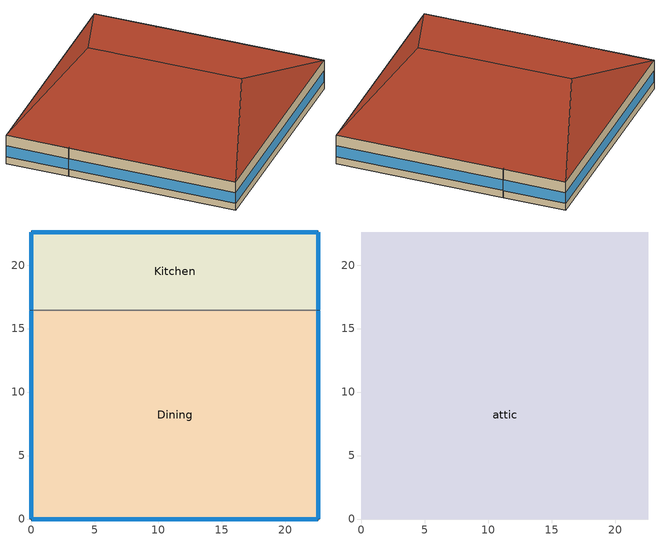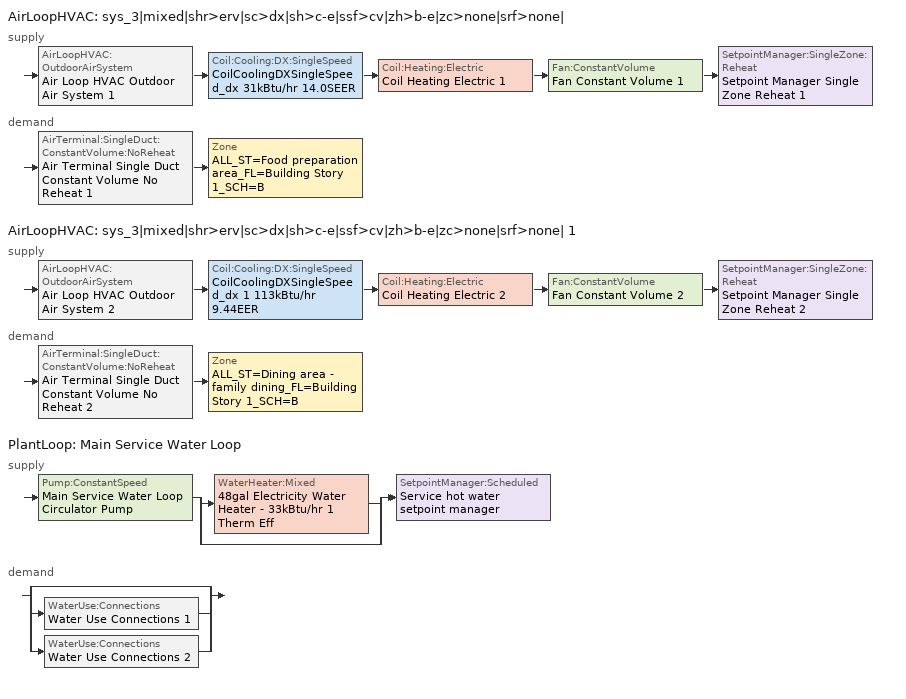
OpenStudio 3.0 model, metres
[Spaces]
Kitchen
 floor ground: 22.61,22.61 22.61,16.44 0,16.44 0,22.61 z0
 wall outside: 22.61,16.44 22.61,22.61 0,22.61 0,16.44 z0:3.05
 wall to Dining: 0,16.44 22.61,16.44 z0:3.05
 window (BTAP-Ext-FixedWindow:U=0.001 SHGC=0.600): 22.61,16.47 22.61,22.58 / 0,22.58 0,16.47 z0.76:1.91; 22.58,22.61 0.03,22.61 z0.76:1.9
Dining
 floor ground: 22.61,16.44 22.61,0 0,0 0,16.44 z0
 wall outside: 0,16.44 0,0 22.61,0 22.61,16.44 z0:3.05
 window (BTAP-Ext-FixedWindow:U=0.001 SHGC=0.600): 22.61,0.03 22.61,16.42 / 0.03,0 22.58,0 / 0,16.42 0,0.03 z0.76:1.9
attic
 floor to Dining: 22.61,16.44 22.61,0 0,0 0,16.44 z3.05
 floor to Kitchen: 22.61,22.61 22.61,16.44 0,16.44 0,22.61 z3.05
 roof outside: 11.3,18.84,6.82 22.61,22.61,3.05 0,22.61,3.05; 11.3,3.77,6.82 0,0,3.05 22.61,0,3.05; 11.3,18.84,6.82 0,22.61,3.05 0,0,3.05 11.3,3.77,6.82; 11.3,3.77,6.82 22.61,0,3.05 22.61,22.61,3.05 11.3,18.84,6.82
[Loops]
AirLoopHVAC 'sys_3|mixed|shr>erv|sc>dx|sh>c-e|ssf>cv|zh>b-e|zc>none|srf>none|'
 supply: AirLoopHVAC:OutdoorAirSystem 'Air Loop HVAC Outdoor Air System 1' > Coil:Cooling:DX:SingleSpeed 'CoilCoolingDXSingleSpeed_dx 31kBtu/hr 14.0SEER' > Coil:Heating:Electric 'Coil Heating Electric 1' > Fan:ConstantVolume 'Fan Constant Volume 1' > SetpointManager:SingleZone:Reheat 'Setpoint Manager Single Zone Reheat 1'
 demand: AirTerminal:SingleDuct:ConstantVolume:NoReheat 'Air Terminal Single Duct Constant Volume No Reheat 1' > Zone 'ALL_ST=Food preparation area_FL=Building Story 1_SCH=B'
AirLoopHVAC 'sys_3|mixed|shr>erv|sc>dx|sh>c-e|ssf>cv|zh>b-e|zc>none|srf>none| 1'
 supply: AirLoopHVAC:OutdoorAirSystem 'Air Loop HVAC Outdoor Air System 2' > Coil:Cooling:DX:SingleSpeed 'CoilCoolingDXSingleSpeed_dx 1 113kBtu/hr 9.44EER' > Coil:Heating:Electric 'Coil Heating Electric 2' > Fan:ConstantVolume 'Fan Constant Volume 2' > SetpointManager:SingleZone:Reheat 'Setpoint Manager Single Zone Reheat 2'
 demand: AirTerminal:SingleDuct:ConstantVolume:NoReheat 'Air Terminal Single Duct Constant Volume No Reheat 2' > Zone 'ALL_ST=Dining area - family dining_FL=Building Story 1_SCH=B'
PlantLoop 'Main Service Water Loop'
 supply: Pump:ConstantSpeed 'Main Service Water Loop Circulator Pump' > split
  | WaterHeater:Mixed '48gal Electricity Water Heater - 33kBtu/hr 1 Therm Eff'
  | bypass
  join > SetpointManager:Scheduled 'Service hot water setpoint manager'
 demand: split
  | bypass
  | WaterUse:Connections 'Water Use Connections 1'
  | WaterUse:Connections 'Water Use Connections 2'
[Site]
Montreal-Trudeau Intl AP_QC_CAN: Latitude {deg}=45.471; Longitude {deg}=-73.741; Time Zone {hr}=-5; Elevation {m}=36; Terrain=City
[Building]
FullServiceRestaurant: North Axis {deg}=0; Default Construction Set=BTAP-Mass at hdd = 4400.0; Standards Number of Stories=1; Standards Number of Above Ground Stories=1; Standards Template=NECB2017; Standards Building Type=FullServiceRestaurant
[Site:WaterMainsTemperature]
Calculation Method=Correlation; Annual Average Outdoor Air Temperature {C}=7.6; Maximum Difference In Monthly Average Outdoor Air Temperatures {deltaC}=31.3
[Site:GroundTemperature:BuildingSurface]
19.527, 19.502, 19.536, 19.598, 20.002, 21.64, 22.225, 22.375, 21.449, 20.121, 19.802, 19.633
[SizingPeriod:DesignDay] Barometric Pressure {Pa}=100893; Sky Clearness=0; Rain Indicator=0; Snow Indicator=0; Day of Month=21; Daylight Saving Time Indicator=0; Humidity Indicating Type=Wetbulb; Dry-Bulb Temperature Range Modifier Type=DefaultMultipliers
Name | Maximum Dry-Bulb Temperature {C} | Daily Dry-Bulb Temperature Range {deltaC} | Humidity Indicating Conditions at Maximum Dry-Bulb | Wind Speed {m/s} | Wind Direction {deg} | Month | Day Type | Solar Model Indicator | ASHRAE Taub | ASHRAE Taud
Montreal-Trudeau Intl AP Ann Clg .4% Condns DB=>MWB | 30 | 8.9 | 22.1 | 5.3 | 220 | 7 | SummerDesignDay | ASHRAETau | 0.431 | 2.246
Montreal-Trudeau Intl AP Ann Htg 99.6% Condns DB | -23.1 | 0 | -23.1 | 4.2 | 250 | 1 | WinterDesignDay | ASHRAEClearSky
[Material:NoMass] Roughness=Smooth; Thermal Absorptance=0.9; Solar Absorptance=0.7
Name | Thermal Resistance {m2-K/W} | Visible Absorptance
Typical Carpet Pad; Typical Carpet Pad 1 | 0.21648 | 0.8
Typical Insulation 1 | 5.20402 | 0.7
Typical Insulation 2 | 3.77764 | 0.7
Typical Insulation 3 | 6.41024 | 0.7
Typical Carpet Pad 2 | 1.25503 | 0.8
Typical Carpet Pad 3; Typical Carpet Pad 4 | 3.45515 | 0.8
Typical Insulation 4 | 0.526298 | 0.7
Typical Insulation 5 | 0.526316 | 0.7
[Material]
Name | Roughness | Thickness {m} | Conductivity {W/m-K} | Density {kg/m3} | Specific Heat {J/kg-K} | Thermal Absorptance | Solar Absorptance | Visible Absorptance
G05 25mm wood | MediumSmooth | 0.0254 | 0.15 | 608 | 1630 | 0.9 | 0.5 | 0.5
100mm Normalweight concrete floor 1 | MediumSmooth | 0.1016 | 2.31 | 2322 | 832
G01 13mm gypsum board 1 | Smooth | 0.0127 | 0.16 | 800 | 1090 | 0.9 | 0.7 | 0.5
4 in. Normalweight Concrete Floor 1 | MediumRough | 0.1016 | 2.31 | 2322 | 832 | 0.9 | 0.7 | 0.7
1IN Stucco 1 | Smooth | 0.0253 | 0.6918 | 1858 | 837 | 0.9 | 0.7 | 0.92
8IN CONCRETE HW RefBldg 1 | Rough | 0.2032 | 1.311 | 2240 | 836.8 | 0.9 | 0.7 | 0.7
1/2IN Gypsum 1 | Smooth | 0.0127 | 0.16 | 784.9 | 830 | 0.9 | 0.4 | 0.4
Metal Roof Surface 1; F08 Metal surface 1 | Smooth | 0.0008 | 45.28 | 7824 | 500 | 0.9 | 0.7 | 0.7
6 in. Normalweight Concrete Floor 1; 6 in. Normalweight Concrete Floor 2; 6 in. Normalweight Concrete Floor 3 | MediumRough | 0.1524 | 2.31 | 2322 | 832 | 0.9 | 0.7 | 0.7
[Construction]
BTAP-Int-Partition; BTAP-Int-Door: G05 25mm wood
BTAP-Int-Floor: 100mm Normalweight concrete floor 1, Typical Carpet Pad
BTAP-Int-Wall: G01 13mm gypsum board 1, G01 13mm gypsum board 1
BTAP-Int-Ceiling: Typical Carpet Pad, 100mm Normalweight concrete floor 1
BTAP-Int-Window: SimpleGlazing
BTAP-Ext-Floor-Mass:U-0.183: Typical Insulation 1, 4 in. Normalweight Concrete Floor 1, Typical Carpet Pad 1
BTAP-Ext-Wall-Mass:U-0.247: 1IN Stucco 1, 8IN CONCRETE HW RefBldg 1, Typical Insulation 2, 1/2IN Gypsum 1
BTAP-Ext-Roof-Metal:U-0.156: Metal Roof Surface 1, Typical Insulation 3
BTAP-Grnd-Floor-Mass:U-0.757: 6 in. Normalweight Concrete Floor 1, Typical Carpet Pad 2
BTAP-Grnd-Wall-Mass:U-0.284: 6 in. Normalweight Concrete Floor 2, Typical Carpet Pad 3
BTAP-Grnd-Roof-Mass:U-0.284: 6 in. Normalweight Concrete Floor 3, Typical Carpet Pad 4
BTAP-Ext-FixedWindow:U=0.001 SHGC=0.600: SimpleGlazing:U=0.001 SHGC=0.600
BTAP-Ext-Door:U-1.9: F08 Metal surface 1, Typical Insulation 4
BTAP-Ext-GlassDoors:U=0.190 SHGC=0.600; BTAP-Ext-Skylights:U=0.190 SHGC=0.600; BTAP-Ext-DaylightDomes:U=0.190 SHGC=0.600; BTAP-Ext-DaylightDiffuser:U=0.190 SHGC=0.600: SimpleGlazing:U=0.190 SHGC=0.600
BTAP-Ext-OverHeadDoor:U-1.9: Typical Insulation 5
[DefaultConstructionSet]
BTAP-Mass at hdd = 4400.0: Default Exterior Surface Constructions=BTAP-Mass at hdd = 4400.0; Default Interior Surface Constructions=Default Surface Constructions 2; Default Ground Contact Surface Constructions=BTAP-Mass at hdd = 4400.0 1; Default Exterior SubSurface Constructions=BTAP-Mass at hdd = 4400.0; Default Interior SubSurface Constructions=Default Sub Surface Constructions 2; Interior Partition Construction=BTAP-Int-Partition
[DefaultSurfaceConstructions]
Name | Floor Construction | Wall Construction | Roof Ceiling Construction
Default Surface Constructions 2 | BTAP-Int-Floor | BTAP-Int-Wall | BTAP-Int-Ceiling
BTAP-Mass at hdd = 4400.0 | BTAP-Ext-Floor-Mass:U-0.183 | BTAP-Ext-Wall-Mass:U-0.247 | BTAP-Ext-Roof-Metal:U-0.156
BTAP-Mass at hdd = 4400.0 1 | BTAP-Grnd-Floor-Mass:U-0.757 | BTAP-Grnd-Wall-Mass:U-0.284 | BTAP-Grnd-Roof-Mass:U-0.284
[DefaultSubSurfaceConstructions]
Name | Fixed Window Construction | Operable Window Construction | Door Construction | Glass Door Construction | Overhead Door Construction | Skylight Construction | Tubular Daylight Dome Construction | Tubular Daylight Diffuser Construction
Default Sub Surface Constructions 2 | BTAP-Int-Window | BTAP-Int-Window | BTAP-Int-Door
BTAP-Mass at hdd = 4400.0 | BTAP-Ext-FixedWindow:U=0.001 SHGC=0.600 | BTAP-Ext-FixedWindow:U=0.001 SHGC=0.600 | BTAP-Ext-Door:U-1.9 | BTAP-Ext-GlassDoors:U=0.190 SHGC=0.600 | BTAP-Ext-OverHeadDoor:U-1.9 | BTAP-Ext-Skylights:U=0.190 SHGC=0.600 | BTAP-Ext-DaylightDomes:U=0.190 SHGC=0.600 | BTAP-Ext-DaylightDiffuser:U=0.190 SHGC=0.600
[WindowMaterial:SimpleGlazingSystem] Solar Heat Gain Coefficient=0.6; Visible Transmittance=0.21
Name | U-Factor {W/m2-K}
SimpleGlazing | 2.2
SimpleGlazing:U=0.001 SHGC=0.600 | 0.01
SimpleGlazing:U=0.190 SHGC=0.600 | 1.9
[Space]
Name | Space Type | Building Story | Thermal Zone | Part of Total Floor Area
Kitchen | Space Function Food preparation area | Building Story 1 | ALL_ST=Food preparation area_FL=Building Story 1_SCH=B | Yes
Dining | Space Function Dining area - family dining | Building Story 1 | ALL_ST=Dining area - family dining_FL=Building Story 1_SCH=B | Yes
attic | Space Function - undefined - | Building Story 2 | ALL_ST=- undefined -_FL=Building Story 2_SCH=A | No
[BuildingStory]
Name | Nominal Z Coordinate {m}
Building Story 1 | 0
Building Story 2 | 3.0488
[SpaceType] Standards Building Type=Space Function
Name | Default Schedule Set | Design Specification Outdoor Air Object | Standards Space Type
Space Function - undefined - | Space Function - undefined - Schedule Set | Space Function - undefined - Ventilation | - undefined -
Space Function Dining area - family dining | Space Function Dining area - family dining Schedule Set | Space Function Dining area - family dining Ventilation | Dining area - family dining
Space Function Food preparation area | Space Function Food preparation area Schedule Set | Space Function Food preparation area Ventilation | Food preparation area
[DesignSpecification:OutdoorAir]
Name | Outdoor Air Flow per Person {m3/s-person} | Outdoor Air Flow per Floor Area {m3/s-m2} | Outdoor Air Flow Air Changes per Hour {1/hr} | Outdoor Air Method
Space Function - undefined - Ventilation | 0 | 0 | 0
Space Function Dining area - family dining Ventilation | 0.0266603 | 0.0009144 |  | Sum
Space Function Food preparation area Ventilation | 0.0152345 | 0.0006096 |  | Sum
[DefaultScheduleSet] Infiltration Schedule=Always On
Name | Number of People Schedule | People Activity Level Schedule | Lighting Schedule | Electric Equipment Schedule
Space Function - undefined - Schedule Set
Space Function Dining area - family dining Schedule Set | NECB-B-Occupancy | NECB-Activity | NECB-B-Lighting | NECB-B-Electric-Equipment
Space Function Food preparation area Schedule Set | NECB-B-Occupancy | NECB-Activity | NECB-B-Occupancy-NECB-B-Lighting-0.0-0.0-0.67-Light Ruleset | NECB-B-Electric-Equipment
[ThermostatSetpoint:DualSetpoint]
Name | Heating Setpoint Temperature Schedule | Cooling Setpoint Temperature Schedule
Space Function - undefined - Thermostat 3
Space Function Food preparation area Thermostat 3; Space Function Dining area - family dining Thermostat 3 | NECB-B-Thermostat Setpoint-Heating | NECB-B-Thermostat Setpoint-Cooling
[People:Definition] Number of People Calculation Method=People/Area; Fraction Radiant=0.3
Name | People per Space Floor Area {person/m2}
Space Function Dining area - family dining People Definition | 0.100036
Space Function Food preparation area People Definition | 0.0500182
[People] Work Efficiency Schedule=Work Efficiency Schedule; Clothing Insulation Schedule=Clothing Schedule; Air Velocity Schedule=Air Velocity Schedule; Multiplier=1
Name | People Definition | Space or SpaceType
Space Function Dining area - family dining People | Space Function Dining area - family dining People Definition | Space Function Dining area - family dining
Space Function Food preparation area People | Space Function Food preparation area People Definition | Space Function Food preparation area
[Lights:Definition] Design Level Calculation Method=Watts/Area; Fraction Radiant=0.5; Fraction Visible=0.2
Name | Watts per Space Floor Area {W/m2}
Space Function Dining area - family dining Lights Definition | 7.59993
Space Function Food preparation area Lights Definition | 11.3999
[Lights] Fraction Replaceable=1
Name | Lights Definition | Space or SpaceType
Space Function Dining area - family dining Lights | Space Function Dining area - family dining Lights Definition | Space Function Dining area - family dining
Space Function Food preparation area Lights | Space Function Food preparation area Lights Definition | Space Function Food preparation area
[ElectricEquipment:Definition] Design Level Calculation Method=Watts/Area; Fraction Radiant=0.5
Name | Watts per Space Floor Area {W/m2}
Space Function Dining area - family dining Elec Equip Definition | 1.00036
Space Function Food preparation area Elec Equip Definition | 10.0036
[ElectricEquipment]
Name | Electric Equipment Definition | Space or SpaceType
Space Function Dining area - family dining Elec Equip | Space Function Dining area - family dining Elec Equip Definition | Space Function Dining area - family dining
Space Function Food preparation area Elec Equip | Space Function Food preparation area Elec Equip Definition | Space Function Food preparation area
[SpaceInfiltration:DesignFlowRate] Schedule=Always On Discrete; Design Flow Rate Calculation Method=Flow/ExteriorArea; Flow per Exterior Surface Area {m3/s-m2}=0.00025; Constant Term Coefficient=0; Temperature Term Coefficient=0; Velocity Term Coefficient=0.224; Velocity Squared Term Coefficient=0
Name | Space or SpaceType
attic Infiltration | attic
Dining Infiltration | Dining
Kitchen Infiltration | Kitchen
[ThermalZone] Use Ideal Air Loads=No
Name | Thermostat
ALL_ST=- undefined -_FL=Building Story 2_SCH=A | Space Function - undefined - Thermostat 3
ALL_ST=Food preparation area_FL=Building Story 1_SCH=B | Space Function Food preparation area Thermostat 3
ALL_ST=Dining area - family dining_FL=Building Story 1_SCH=B | Space Function Dining area - family dining Thermostat 3
[Sizing:Zone] Zone Cooling Design Supply Air Temperature Input Method=SupplyAirTemperature; Zone Cooling Design Supply Air Temperature Difference {deltaC}=11.11; Zone Heating Design Supply Air Temperature Input Method=SupplyAirTemperature; Zone Heating Design Supply Air Temperature Difference {deltaC}=11.11; Zone Cooling Design Supply Air Humidity Ratio {kg-H2O/kg-air}=0.0085; Zone Heating Design Supply Air Humidity Ratio {kg-H2O/kg-air}=0.008; Cooling Design Air Flow Method=DesignDay; Heating Design Air Flow Method=DesignDay; Account for Dedicated Outdoor Air System=No; Dedicated Outdoor Air System Control Strategy=NeutralSupplyAir; Dedicated Outdoor Air Low Setpoint Temperature for Design {C}=autosize; Dedicated Outdoor Air High Setpoint Temperature for Design {C}=autosize
Name | Zone Cooling Design Supply Air Temperature {C} | Zone Heating Design Supply Air Temperature {C} | Zone Heating Sizing Factor | Zone Cooling Sizing Factor
ALL_ST=- undefined -_FL=Building Story 2_SCH=A | 14 | 40
ALL_ST=Food preparation area_FL=Building Story 1_SCH=B; ALL_ST=Dining area - family dining_FL=Building Story 1_SCH=B | 13 | 43 | 1.3 | 1.1
[Zone equipment]
ALL_ST=Food preparation area_FL=Building Story 1_SCH=B: Air Terminal Single Duct Constant Volume No Reheat 1, Zone HVAC Baseboard Convective Electric 1
ALL_ST=Dining area - family dining_FL=Building Story 1_SCH=B: Air Terminal Single Duct Constant Volume No Reheat 2, Zone HVAC Baseboard Convective Electric 2
[AirLoopHVAC] Design Supply Air Flow Rate {m3/s}=AutoSize
Name | Availability Schedule
sys_3|mixed|shr>erv|sc>dx|sh>c-e|ssf>cv|zh>b-e|zc>none|srf>none| | sys_3|mixed|shr>none|sc>dx|sh>c-e|ssf>cv|zh>b-e|zc>none|srf>none| Occ Sch
sys_3|mixed|shr>erv|sc>dx|sh>c-e|ssf>cv|zh>b-e|zc>none|srf>none| 1 | sys_3|mixed|shr>none|sc>dx|sh>c-e|ssf>cv|zh>b-e|zc>none|srf>none| 1 Occ Sch
[Sizing:System] Type of Load to Size On=Sensible; Design Outdoor Air Flow Rate {m3/s}=Autosize; Central Heating Maximum System Air Flow Ratio=1; Preheat Design Temperature {C}=7; Preheat Design Humidity Ratio {kg-H2O/kg-Air}=0.008; Precool Design Temperature {C}=13; Precool Design Humidity Ratio {kg-H2O/kg-Air}=0.008; Central Cooling Design Supply Air Temperature {C}=13; Central Heating Design Supply Air Temperature {C}=43; Sizing Option=NonCoincident; 100% Outdoor Air in Cooling=No; 100% Outdoor Air in Heating=No; Central Cooling Design Supply Air Humidity Ratio {kg-H2O/kg-Air}=0.0085; Central Heating Design Supply Air Humidity Ratio {kg-H2O/kg-Air}=0.008; Cooling Design Air Flow Method=DesignDay; Cooling Design Air Flow Rate {m3/s}=0; Heating Design Air Flow Method=DesignDay; Heating Design Air Flow Rate {m3/s}=0; System Outdoor Air Method=ZoneSum; Zone Maximum Outdoor Air Fraction=1; Cooling Supply Air Flow Rate Per Floor Area {m3/s-m2}=0.00996765; Cooling Fraction of Autosized Cooling Supply Air Flow Rate=1; Cooling Supply Air Flow Rate Per Unit Cooling Capacity {m3/s-W}=3.94755e-05; Heating Supply Air Flow Rate Per Floor Area {m3/s-m2}=0.00996765; Heating Fraction of Autosized Heating Supply Air Flow Rate=1; Heating Fraction of Autosized Cooling Supply Air Flow Rate=1; Heating Supply Air Flow Rate Per Unit Heating Capacity {m3/s-W}=3.15882e-05; Cooling Design Capacity Method=CoolingDesignCapacity; Cooling Design Capacity {W}=autosize; Cooling Design Capacity Per Floor Area {W/m2}=234.7; Fraction of Autosized Cooling Design Capacity=1; Heating Design Capacity Method=HeatingDesignCapacity; Heating Design Capacity {W}=autosize; Heating Design Capacity Per Floor Area {W/m2}=157; Fraction of Autosized Heating Design Capacity=1; Central Cooling Capacity Control Method=OnOff
sys_3|mixed|shr>erv|sc>dx|sh>c-e|ssf>cv|zh>b-e|zc>none|srf>none|; sys_3|mixed|shr>erv|sc>dx|sh>c-e|ssf>cv|zh>b-e|zc>none|srf>none| 1
[Fan:ConstantVolume] Availability Schedule=Always On Discrete; Fan Total Efficiency=0.39975; Pressure Rise {Pa}=640; Maximum Flow Rate {m3/s}=AutoSize; Motor Efficiency=0.615
Fan Constant Volume 1; Fan Constant Volume 2
[Coil:Heating:Electric] Availability Schedule=Always On Discrete
Coil Heating Electric 1; Coil Heating Electric 2
[Coil:Cooling:DX:SingleSpeed] Availability Schedule=Always On Discrete; Rated Total Cooling Capacity {W}=autosize; Rated Sensible Heat Ratio=autosize; Rated Air Flow Rate {m3/s}=autosize; Rated Evaporator Fan Power Per Volume Flow Rate {W/(m3/s)}=773.3; Total Cooling Capacity Function of Temperature Curve=DXCOOL-NECB2011-REF-CAPFT; Total Cooling Capacity Function of Flow Fraction Curve=DXCOOL-NECB2011-REF-CAPFFLOW; Energy Input Ratio Function of Temperature Curve=DXCOOL-NECB2011-REF-COOLEIRFT; Energy Input Ratio Function of Flow Fraction Curve=DXCOOL-NECB2011-REF-COOLEIRFFLOW; Part Load Fraction Correlation Curve=DXCOOL-NECB2011-REF-COOLPLFFPLR; Minimum Outdoor Dry-Bulb Temperature for Compressor Operation {C}=-25; Condenser Type=AirCooled; Evaporative Condenser Effectiveness=0; Evaporative Condenser Air Flow Rate {m3/s}=Autosize; Evaporative Condenser Pump Rated Power Consumption {W}=Autosize; Crankcase Heater Capacity {W}=0; Maximum Outdoor Dry-Bulb Temperature for Crankcase Heater Operation {C}=0; Basin Heater Capacity {W/K}=0; Basin Heater Setpoint Temperature {C}=10
Name | Rated COP {W/W}
CoilCoolingDXSingleSpeed_dx 31kBtu/hr 14.0SEER | 4.11713
CoilCoolingDXSingleSpeed_dx 1 113kBtu/hr 9.44EER | 3.27943
[Controller:OutdoorAir] Minimum Outdoor Air Flow Rate {m3/s}=autosize; Maximum Outdoor Air Flow Rate {m3/s}=Autosize; Economizer Control Action Type=ModulateFlow; Lockout Type=NoLockout; Minimum Limit Type=FixedMinimum; High Humidity Control=No; Heat Recovery Bypass Control Type=BypassWhenOAFlowGreaterThanMinimum
Name | Economizer Control Type | Economizer Maximum Limit Dry-Bulb Temperature {C} | Economizer Maximum Limit Enthalpy {J/kg} | Economizer Minimum Limit Dry-Bulb Temperature {C} | Minimum Outdoor Air Schedule | Controller Mechanical Ventilation
Controller Outdoor Air 1 | NoEconomizer | 28 | 64000 | -100 | sys_3|mixed|shr>none|sc>dx|sh>c-e|ssf>cv|zh>b-e|zc>none|srf>none| Occ Sch | Controller Mechanical Ventilation 1
Controller Outdoor Air 2 | DifferentialEnthalpy |  |  |  | sys_3|mixed|shr>none|sc>dx|sh>c-e|ssf>cv|zh>b-e|zc>none|srf>none| 1 Occ Sch | Controller Mechanical Ventilation 2
[Controller:MechanicalVentilation] Availability Schedule=Always On Discrete; System Outdoor Air Method=ZoneSum
Controller Mechanical Ventilation 1; Controller Mechanical Ventilation 2
[AirLoopHVAC:OutdoorAirSystem]
Name | Controller
Air Loop HVAC Outdoor Air System 1 | Controller Outdoor Air 1
Air Loop HVAC Outdoor Air System 2 | Controller Outdoor Air 2
[SetpointManager:SingleZone:Reheat] Minimum Supply Air Temperature {C}=13; Maximum Supply Air Temperature {C}=43
Name | Control Zone
Setpoint Manager Single Zone Reheat 1 | ALL_ST=Food preparation area_FL=Building Story 1_SCH=B
Setpoint Manager Single Zone Reheat 2 | ALL_ST=Dining area - family dining_FL=Building Story 1_SCH=B
[AirTerminal:SingleDuct:ConstantVolume:NoReheat] Availability Schedule=Always On Discrete; Maximum Air Flow Rate {m3/s}=AutoSize
Air Terminal Single Duct Constant Volume No Reheat 1; Air Terminal Single Duct Constant Volume No Reheat 2
[ZoneHVAC:Baseboard:Convective:Electric] Availability Schedule=Always On Discrete; Nominal Capacity {W}=autosize; Efficiency=1
Zone HVAC Baseboard Convective Electric 1; Zone HVAC Baseboard Convective Electric 2
[PlantLoop]
Main Service Water Loop: Glycol Concentration=0; Maximum Loop Temperature {C}=60; Minimum Loop Temperature {C}=10; Plant Loop Volume {m3}=Autocalculate; Load Distribution Scheme=Optimal
[Sizing:Plant]
Main Service Water Loop: Loop Type=Heating; Design Loop Exit Temperature {C}=60; Loop Design Temperature Difference {deltaC}=5; Sizing Option=NonCoincident; Zone Timesteps in Averaging Window=1; Coincident Sizing Factor Mode=None
[SetpointManager:Scheduled]
Service hot water setpoint manager: Control Variable=Temperature; Schedule=Service Water Loop Temp - 140F
[Pump:ConstantSpeed]
Main Service Water Loop Circulator Pump: Rated Flow Rate {m3/s}=autosize; Rated Pump Head {Pa}=916.178; Rated Power Consumption {W}=autosize; Motor Efficiency=0.7; Fraction of Motor Inefficiencies to Fluid Stream=0; Pump Control Type=Intermittent; Design Power Sizing Method=PowerPerFlowPerPressure; Design Electric Power per Unit Flow Rate {W/(m3/s)}=348701.1; Design Shaft Power per Unit Flow Rate per Unit Head {W-s/m3-Pa}=1.28205
[WaterHeater:Mixed]
48gal Electricity Water Heater - 33kBtu/hr 1 Therm Eff: Tank Volume {m3}=0.18232; Setpoint Temperature Schedule=Service Water Loop Temp - 140F; Deadband Temperature Difference {deltaC}=2; Maximum Temperature Limit {C}=60; Heater Control Type=Cycle; Heater Maximum Capacity {W}=9526.21; Heater Fuel Type=Electricity; Heater Thermal Efficiency=1; Off Cycle Parasitic Fuel Consumption Rate {W}=31.1488; Off Cycle Parasitic Fuel Type=Electricity; Off Cycle Parasitic Heat Fraction to Tank=0.8; On Cycle Parasitic Fuel Consumption Rate {W}=31.1488; On Cycle Parasitic Fuel Type=Electricity; On Cycle Parasitic Heat Fraction to Tank=0; Ambient Temperature Indicator=Schedule; Ambient Temperature Schedule=Water Heater Ambient Temp Schedule - 70.0f; Off Cycle Loss Coefficient to Ambient Temperature {W/K}=1.96622; On Cycle Loss Coefficient to Ambient Temperature {W/K}=1.96622; Use Side Effectiveness=1; Source Side Effectiveness=1; Use Side Design Flow Rate {m3/s}=autosize; Source Side Design Flow Rate {m3/s}=autosize; Indirect Water Heating Recovery Time {hr}=1.5; Source Side Flow Control Mode=IndirectHeatPrimarySetpoint
[WaterUse:Connections]
Name | Water Use Equipment Name 1
Water Use Connections 1 | Dining Service Water Use 0.38gal/min
Water Use Connections 2 | Kitchen Service Water Use 0.07gal/min
[WaterUse:Equipment:Definition]
Name | Peak Flow Rate {m3/s} | Target Temperature Schedule | Sensible Fraction Schedule | Latent Fraction Schedule
Dining Service Water Use Def 0.38gal/min | 2.36933e-05 | Schedule Ruleset 5 | Schedule Ruleset 3 | Schedule Ruleset 4
Kitchen Service Water Use Def 0.07gal/min | 4.44248e-06 | Schedule Ruleset 8 | Schedule Ruleset 6 | Schedule Ruleset 7
[WaterUse:Equipment] Flow Rate Fraction Schedule=NECB-B-Service Water Heating
Name | Water Use Equipment Definition | Space
Dining Service Water Use 0.38gal/min | Dining Service Water Use Def 0.38gal/min | Dining
Kitchen Service Water Use 0.07gal/min | Kitchen Service Water Use Def 0.07gal/min | Kitchen
[AvailabilityManager:NightCycle] Applicability Schedule=Always On Discrete; Control Type=CycleOnAny; Thermostat Tolerance {deltaC}=1; Cycling Run Time {s}=3600
Availability Manager Night Cycle 1; Availability Manager Night Cycle 2
[HeatExchanger:AirToAir:SensibleAndLatent] Availability Schedule=Always On Discrete; Nominal Supply Air Flow Rate {m3/s}=autosize; Sensible Effectiveness at 100% Heating Air Flow=0.5; Latent Effectiveness at 100% Heating Air Flow=0.5; Sensible Effectiveness at 75% Heating Air Flow=0.5; Latent Effectiveness at 75% Heating Air Flow=0.5; Sensible Effectiveness at 100% Cooling Air Flow=0.5; Latent Effectiveness at 100% Cooling Air Flow=0.5; Sensible Effectiveness at 75% Cooling Air Flow=0.5; Latent Effectiveness at 75% Cooling Air Flow=0.5; Supply Air Outlet Temperature Control=Yes; Heat Exchanger Type=Rotary; Frost Control Type=ExhaustOnly; Threshold Temperature {C}=-23.3; Initial Defrost Time Fraction=0.167; Rate of Defrost Time Fraction Increase {1/K}=1.44; Economizer Lockout=Yes
Name | Nominal Electric Power {W}
sys_3|mixed|shr>none|sc>dx|sh>c-e|ssf>cv|zh>b-e|zc>none|srf>none| ERV | 187.192
sys_3|mixed|shr>none|sc>dx|sh>c-e|ssf>cv|zh>b-e|zc>none|srf>none| 1 ERV | 1005.26
[SetpointManager:OutdoorAirPretreat] Minimum Setpoint Temperature {C}=-99; Maximum Setpoint Temperature {C}=99; Minimum Setpoint Humidity Ratio {kgWater/kgDryAir}=1e-05; Maximum Setpoint Humidity Ratio {kgWater/kgDryAir}=1
Setpoint Manager Outdoor Air Pretreat 1; Setpoint Manager Outdoor Air Pretreat 2
[Schedule:Constant]
Always On Discrete: Value=1
[Schedule:Ruleset]
Always On: Default Day Schedule=Always On Default
Clothing Schedule: Default Day Schedule=Clothing Schedule Default Winter Clothes
Air Velocity Schedule: Default Day Schedule=Air Velocity Schedule Default
Work Efficiency Schedule: Default Day Schedule=Work Efficiency Schedule Default
NECB-B-Occupancy: Default Day Schedule=NECB-B-Occupancy Default
NECB-Activity: Default Day Schedule=NECB-Activity Default; Summer Design Day Schedule=NECB-Activity Summer Design Day; Winter Design Day Schedule=NECB-Activity Winter Design Day
NECB-B-Lighting: Default Day Schedule=NECB-B-Lighting Default
NECB-B-Electric-Equipment: Default Day Schedule=NECB-B-Electric-Equipment Default
NECB-B-Thermostat Setpoint-Heating: Default Day Schedule=NECB-B-Thermostat Setpoint-Heating Default
NECB-B-Thermostat Setpoint-Cooling: Default Day Schedule=NECB-B-Thermostat Setpoint-Cooling Default
NECB-B-Occupancy-NECB-B-Lighting-0.0-0.0-0.67-Light Ruleset: Default Day Schedule=NECB-B-Occupancy-NECB-B-Lighting-0.0-0.0-0.67-Light Default
Service Water Loop Temp - 140F: Default Day Schedule=Service Water Loop Temp - 140F Default
Water Heater Ambient Temp Schedule - 70.0f: Default Day Schedule=Water Heater Ambient Temp Schedule - 70.0f Default
Schedule Ruleset 3: Default Day Schedule=Schedule Day 5
Schedule Ruleset 4: Default Day Schedule=Schedule Day 6
Schedule Ruleset 5: Default Day Schedule=Schedule Day 7
NECB-B-Service Water Heating: Default Day Schedule=NECB-B-Service Water Heating Default
Schedule Ruleset 6: Default Day Schedule=Schedule Day 8
Schedule Ruleset 7: Default Day Schedule=Schedule Day 9
Schedule Ruleset 8: Default Day Schedule=Schedule Day 10
sys_3|mixed|shr>none|sc>dx|sh>c-e|ssf>cv|zh>b-e|zc>none|srf>none| Occ Sch: Default Day Schedule=sys_3|mixed|shr>none|sc>dx|sh>c-e|ssf>cv|zh>b-e|zc>none|srf>none| Occ Sch Default; Summer Design Day Schedule=sys_3|mixed|shr>none|sc>dx|sh>c-e|ssf>cv|zh>b-e|zc>none|srf>none| Occ Sch Summer Design Day; Winter Design Day Schedule=sys_3|mixed|shr>none|sc>dx|sh>c-e|ssf>cv|zh>b-e|zc>none|srf>none| Occ Sch Winter Design Day
sys_3|mixed|shr>none|sc>dx|sh>c-e|ssf>cv|zh>b-e|zc>none|srf>none| 1 Occ Sch: Default Day Schedule=sys_3|mixed|shr>none|sc>dx|sh>c-e|ssf>cv|zh>b-e|zc>none|srf>none| 1 Occ Sch Default; Summer Design Day Schedule=sys_3|mixed|shr>none|sc>dx|sh>c-e|ssf>cv|zh>b-e|zc>none|srf>none| 1 Occ Sch Summer Design Day; Winter Design Day Schedule=sys_3|mixed|shr>none|sc>dx|sh>c-e|ssf>cv|zh>b-e|zc>none|srf>none| 1 Occ Sch Winter Design Day
[Schedule:Day]
Always On Default; Clothing Schedule Default Winter Clothes; sys_3|mixed|shr>none|sc>dx|sh>c-e|ssf>cv|zh>b-e|zc>none|srf>none| Occ Sch Winter Design Day; sys_3|mixed|shr>none|sc>dx|sh>c-e|ssf>cv|zh>b-e|zc>none|srf>none| Occ Sch Summer Design Day; sys_3|mixed|shr>none|sc>dx|sh>c-e|ssf>cv|zh>b-e|zc>none|srf>none| 1 Occ Sch Winter Design Day; sys_3|mixed|shr>none|sc>dx|sh>c-e|ssf>cv|zh>b-e|zc>none|srf>none| 1 Occ Sch Summer Design Day: 24, 0, 1
Clothing Schedule Summer Clothes: 24, 0, 0.5
Air Velocity Schedule Default; Schedule Day 5; Schedule Day 8: 24, 0, 0.2
Work Efficiency Schedule Default: 24, 0, 0
NECB-B-Occupancy Default; NECB-B-Occupancy Default|Wkdy Day: 1, 0, 0.3, 2, 0, 0.1, 9, 0, 0, 10, 0, 0.1, 11, 0, 0.2, 12, 0, 0.5, 13, 0, 0.9, 14, 0, 0.8, 15, 0, 0.5, 17, 0, 0.2, 18, 0, 0.3, 19, 0, 0.6, 22, 0, 0.9, 23, 0, 0.6, 24, 0, 0.4
NECB-B-Occupancy Sat Day: 1, 0, 0.5, 2, 0, 0.3, 9, 0, 0, 10, 0, 0.1, 11, 0, 0.2, 12, 0, 0.5, 13, 0, 0.9, 14, 0, 0.8, 15, 0, 0.5, 17, 0, 0.2, 18, 0, 0.3, 19, 0, 0.6, 22, 0, 0.9, 24, 0, 0.6
NECB-B-Occupancy Sun|Hol Day: 1, 0, 0.1, 2, 0, 0.3, 10, 0, 0, 11, 0, 0.1, 12, 0, 0.4, 14, 0, 0.5, 15, 0, 0.4, 18, 0, 0.2, 19, 0, 0.5, 21, 0, 0.7, 22, 0, 0.5, 23, 0, 0.3, 24, 0, 0.1
NECB-Activity Default; NECB-Activity Winter Design Day; NECB-Activity Summer Design Day: 24, 0, 130
NECB-B-Lighting Default; NECB-B-Lighting Default|Wkdy Day; NECB-B-Lighting Sat Day; NECB-B-Electric-Equipment Default; NECB-B-Electric-Equipment Default|Wkdy Day; NECB-B-Electric-Equipment Sat Day; NECB-B-Occupancy-NECB-B-Lighting-0.0-0.0-0.67-Light Default; NECB-B-Occupancy-NECB-B-Lighting-0.0-0.0-0.67-Default|Wkdy-Light Day; NECB-B-Occupancy-NECB-B-Lighting-0.0-0.0-0.67-Sat-Light Day: 1, 0, 0.9, 2, 0, 0.5, 9, 0, 0.1, 10, 0, 0.5, 11, 0, 0.7, 24, 0, 0.9
NECB-B-Lighting Sun|Hol Day; NECB-B-Electric-Equipment Sun|Hol Day; NECB-B-Occupancy-NECB-B-Lighting-0.0-0.0-0.67-Sun|Hol-Light Day: 2, 0, 0.5, 10, 0, 0.1, 11, 0, 0.5, 23, 0, 0.9, 24, 0, 0.5
NECB-B-Thermostat Setpoint-Heating Default; NECB-B-Thermostat Setpoint-Heating Default|Wkdy Day; NECB-B-Thermostat Setpoint-Heating Sat Day: 2, 0, 22, 8, 0, 18, 9, 0, 20, 24, 0, 22
NECB-B-Thermostat Setpoint-Heating Sun|Hol Day: 1, 0, 18, 2, 0, 22, 9, 0, 18, 10, 0, 20, 23, 0, 22, 24, 0, 18
NECB-B-Thermostat Setpoint-Cooling Default; NECB-B-Thermostat Setpoint-Cooling Default|Wkdy Day; NECB-B-Thermostat Setpoint-Cooling Sat Day: 1, 0, 24, 8, 0, 35, 24, 0, 24
NECB-B-Thermostat Setpoint-Cooling Sun|Hol Day: 9, 0, 35, 23, 0, 24, 24, 0, 35
Service Water Loop Temp - 140F Default; Schedule Day 7; Schedule Day 10: 24, 0, 60
Water Heater Ambient Temp Schedule - 70.0f Default: 24, 0, 21.1111
Schedule Day 6; Schedule Day 9: 24, 0, 0.05
NECB-B-Service Water Heating Default; NECB-B-Service Water Heating Default|Wkdy Day: 1, 0, 0.6, 2, 0, 0.5, 9, 0, 0.05, 11, 0, 0.7, 12, 0, 0.4, 13, 0, 0.5, 15, 0, 0.6, 16, 0, 0.4, 18, 0, 0.3, 19, 0, 0.4, 20, 0, 0.5, 22, 0, 0.8, 24, 0, 0.9
NECB-B-Service Water Heating Sat Day: 1, 0, 0.7, 2, 0, 0.6, 9, 0, 0.05, 11, 0, 0.7, 12, 0, 0.4, 13, 0, 0.5, 15, 0, 0.6, 16, 0, 0.4, 18, 0, 0.3, 19, 0, 0.4, 20, 0, 0.5, 22, 0, 0.8, 24, 0, 0.9
NECB-B-Service Water Heating Sun|Hol Day: 1, 0, 0.5, 2, 0, 0.6, 9, 0, 0.05, 11, 0, 0.7, 12, 0, 0.4, 13, 0, 0.5, 15, 0, 0.6, 16, 0, 0.4, 18, 0, 0.3, 19, 0, 0.4, 20, 0, 0.5, 22, 0, 0.8, 24, 0, 0.5
sys_3|mixed|shr>none|sc>dx|sh>c-e|ssf>cv|zh>b-e|zc>none|srf>none| Occ Sch Default; sys_3|mixed|shr>none|sc>dx|sh>c-e|ssf>cv|zh>b-e|zc>none|srf>none| 1 Occ Sch Default: 1, 0, 1, 10, 0, 0, 24, 0, 1
sys_3|mixed|shr>none|sc>dx|sh>c-e|ssf>cv|zh>b-e|zc>none|srf>none| Occ Sch Saturday; sys_3|mixed|shr>none|sc>dx|sh>c-e|ssf>cv|zh>b-e|zc>none|srf>none| 1 Occ Sch Saturday: 2, 0, 1, 10, 0, 0, 24, 0, 1
sys_3|mixed|shr>none|sc>dx|sh>c-e|ssf>cv|zh>b-e|zc>none|srf>none| Occ Sch Sunday; sys_3|mixed|shr>none|sc>dx|sh>c-e|ssf>cv|zh>b-e|zc>none|srf>none| 1 Occ Sch Sunday: 1, 0, 0, 2, 0, 1, 11, 0, 0, 23, 0, 1, 24, 0, 0
[Schedule:Rule] Date Specification Type=DateRange; Start Day=1
Name | Schedule Ruleset | Rule Order | Day Schedule | Start Month | End Month | End Day | Apply Monday | Apply Tuesday | Apply Wednesday | Apply Thursday | Apply Friday | Apply Saturday | Apply Sunday
Schedule Rule 1 | Clothing Schedule | 0 | Clothing Schedule Summer Clothes | 5 | 9 | 30
Schedule Rule 2 | NECB-B-Occupancy | 2 | NECB-B-Occupancy Default|Wkdy Day | 1 | 12 | 31 | Yes | Yes | Yes | Yes | Yes
Schedule Rule 3 | NECB-B-Occupancy | 1 | NECB-B-Occupancy Sat Day | 1 | 12 | 31 |  |  |  |  |  | Yes
Schedule Rule 4 | NECB-B-Occupancy | 0 | NECB-B-Occupancy Sun|Hol Day | 1 | 12 | 31 |  |  |  |  |  |  | Yes
Schedule Rule 5 | NECB-B-Lighting | 2 | NECB-B-Lighting Default|Wkdy Day | 1 | 12 | 31 | Yes | Yes | Yes | Yes | Yes
Schedule Rule 6 | NECB-B-Lighting | 1 | NECB-B-Lighting Sat Day | 1 | 12 | 31 |  |  |  |  |  | Yes
Schedule Rule 7 | NECB-B-Lighting | 0 | NECB-B-Lighting Sun|Hol Day | 1 | 12 | 31 |  |  |  |  |  |  | Yes
Schedule Rule 8 | NECB-B-Electric-Equipment | 2 | NECB-B-Electric-Equipment Default|Wkdy Day | 1 | 12 | 31 | Yes | Yes | Yes | Yes | Yes
Schedule Rule 9 | NECB-B-Electric-Equipment | 1 | NECB-B-Electric-Equipment Sat Day | 1 | 12 | 31 |  |  |  |  |  | Yes
Schedule Rule 10 | NECB-B-Electric-Equipment | 0 | NECB-B-Electric-Equipment Sun|Hol Day | 1 | 12 | 31 |  |  |  |  |  |  | Yes
Schedule Rule 11 | NECB-B-Thermostat Setpoint-Heating | 2 | NECB-B-Thermostat Setpoint-Heating Default|Wkdy Day | 1 | 12 | 31 | Yes | Yes | Yes | Yes | Yes
Schedule Rule 12 | NECB-B-Thermostat Setpoint-Heating | 1 | NECB-B-Thermostat Setpoint-Heating Sat Day | 1 | 12 | 31 |  |  |  |  |  | Yes
Schedule Rule 13 | NECB-B-Thermostat Setpoint-Heating | 0 | NECB-B-Thermostat Setpoint-Heating Sun|Hol Day | 1 | 12 | 31 |  |  |  |  |  |  | Yes
Schedule Rule 14 | NECB-B-Thermostat Setpoint-Cooling | 2 | NECB-B-Thermostat Setpoint-Cooling Default|Wkdy Day | 1 | 12 | 31 | Yes | Yes | Yes | Yes | Yes
Schedule Rule 15 | NECB-B-Thermostat Setpoint-Cooling | 1 | NECB-B-Thermostat Setpoint-Cooling Sat Day | 1 | 12 | 31 |  |  |  |  |  | Yes
Schedule Rule 16 | NECB-B-Thermostat Setpoint-Cooling | 0 | NECB-B-Thermostat Setpoint-Cooling Sun|Hol Day | 1 | 12 | 31 |  |  |  |  |  |  | Yes
Schedule Rule 17 | NECB-B-Occupancy-NECB-B-Lighting-0.0-0.0-0.67-Light Ruleset | 2 | NECB-B-Occupancy-NECB-B-Lighting-0.0-0.0-0.67-Default|Wkdy-Light Day | 1 | 12 | 31 | Yes | Yes | Yes | Yes | Yes
Schedule Rule 18 | NECB-B-Occupancy-NECB-B-Lighting-0.0-0.0-0.67-Light Ruleset | 1 | NECB-B-Occupancy-NECB-B-Lighting-0.0-0.0-0.67-Sat-Light Day | 1 | 12 | 31 |  |  |  |  |  | Yes
Schedule Rule 19 | NECB-B-Occupancy-NECB-B-Lighting-0.0-0.0-0.67-Light Ruleset | 0 | NECB-B-Occupancy-NECB-B-Lighting-0.0-0.0-0.67-Sun|Hol-Light Day | 1 | 12 | 31 |  |  |  |  |  |  | Yes
Schedule Rule 20 | NECB-B-Service Water Heating | 2 | NECB-B-Service Water Heating Default|Wkdy Day | 1 | 12 | 31 | Yes | Yes | Yes | Yes | Yes
Schedule Rule 21 | NECB-B-Service Water Heating | 1 | NECB-B-Service Water Heating Sat Day | 1 | 12 | 31 |  |  |  |  |  | Yes
Schedule Rule 22 | NECB-B-Service Water Heating | 0 | NECB-B-Service Water Heating Sun|Hol Day | 1 | 12 | 31 |  |  |  |  |  |  | Yes
sys_3|mixed|shr>none|sc>dx|sh>c-e|ssf>cv|zh>b-e|zc>none|srf>none| Occ Sch Saturday Rule | sys_3|mixed|shr>none|sc>dx|sh>c-e|ssf>cv|zh>b-e|zc>none|srf>none| Occ Sch | 1 | sys_3|mixed|shr>none|sc>dx|sh>c-e|ssf>cv|zh>b-e|zc>none|srf>none| Occ Sch Saturday | 1 | 12 | 31 |  |  |  |  |  | Yes
sys_3|mixed|shr>none|sc>dx|sh>c-e|ssf>cv|zh>b-e|zc>none|srf>none| Occ Sch Sunday Rule | sys_3|mixed|shr>none|sc>dx|sh>c-e|ssf>cv|zh>b-e|zc>none|srf>none| Occ Sch | 0 | sys_3|mixed|shr>none|sc>dx|sh>c-e|ssf>cv|zh>b-e|zc>none|srf>none| Occ Sch Sunday | 1 | 12 | 31 |  |  |  |  |  |  | Yes
sys_3|mixed|shr>none|sc>dx|sh>c-e|ssf>cv|zh>b-e|zc>none|srf>none| 1 Occ Sch Saturday Rule | sys_3|mixed|shr>none|sc>dx|sh>c-e|ssf>cv|zh>b-e|zc>none|srf>none| 1 Occ Sch | 1 | sys_3|mixed|shr>none|sc>dx|sh>c-e|ssf>cv|zh>b-e|zc>none|srf>none| 1 Occ Sch Saturday | 1 | 12 | 31 |  |  |  |  |  | Yes
sys_3|mixed|shr>none|sc>dx|sh>c-e|ssf>cv|zh>b-e|zc>none|srf>none| 1 Occ Sch Sunday Rule | sys_3|mixed|shr>none|sc>dx|sh>c-e|ssf>cv|zh>b-e|zc>none|srf>none| 1 Occ Sch | 0 | sys_3|mixed|shr>none|sc>dx|sh>c-e|ssf>cv|zh>b-e|zc>none|srf>none| 1 Occ Sch Sunday | 1 | 12 | 31 |  |  |  |  |  |  | Yes
[Curve:Biquadratic] Minimum Value of x=13; Maximum Value of x=24; Minimum Value of y=24; Maximum Value of y=46
Name | Coefficient1 Constant | Coefficient2 x | Coefficient3 x**2 | Coefficient4 y | Coefficient5 y**2 | Coefficient6 x*y
DXCOOL-NECB2011-REF-CAPFT | 0.867905 | 0.0142459 | 0.00055436 | -0.0075575 | 3.3e-05 | -0.0001918
DXCOOL-NECB2011-REF-COOLEIRFT | 0.114171 | 0.0281822 | -0.0004199 | 0.0214108 | 0.000161028 | -0.000679104
[Curve:Quadratic] Minimum Value of x=0.5; Maximum Value of x=1.5
Name | Coefficient1 Constant | Coefficient2 x | Coefficient3 x**2
DXCOOL-NECB2011-REF-CAPFFLOW | 0.8 | 0.2 | 0
DXCOOL-NECB2011-REF-COOLEIRFFLOW | 1.1552 | -0.1808 | 0.0256
[Curve:Cubic]
DXCOOL-NECB2011-REF-COOLPLFFPLR: Coefficient1 Constant=0.0277; Coefficient2 x=4.9151; Coefficient3 x**2=-8.184; Coefficient4 x**3=4.2702; Minimum Value of x=0.7; Maximum Value of x=1
